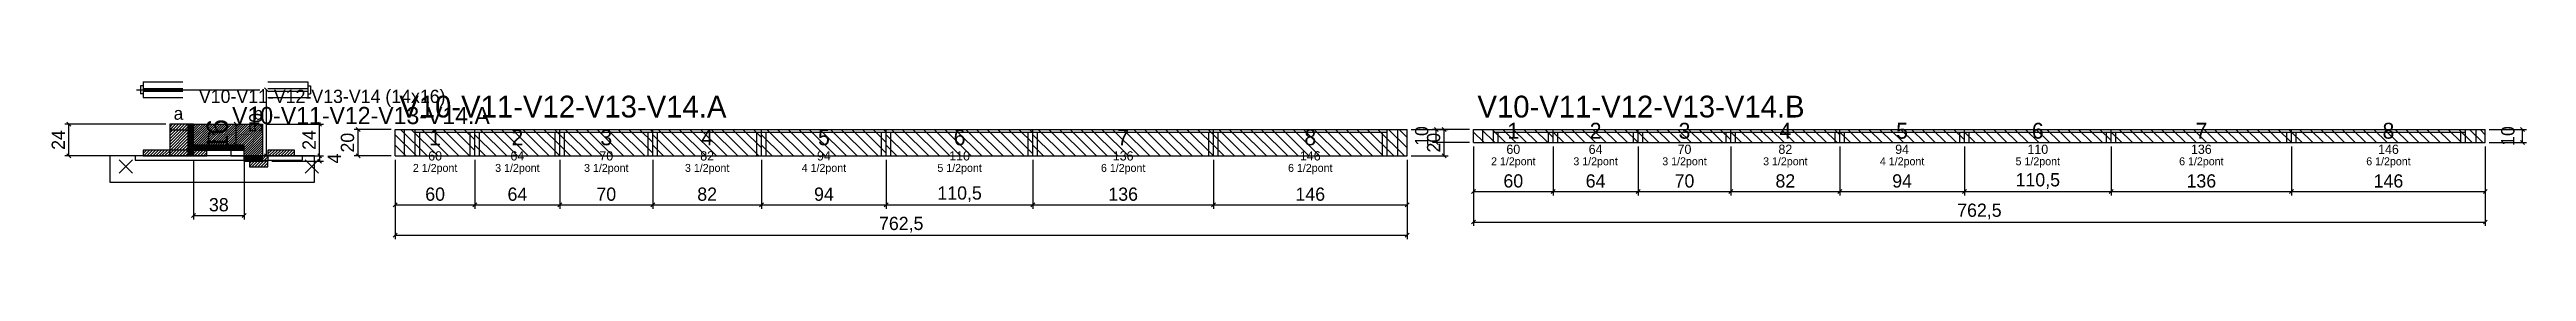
# Model space of a CAD drawing. Extents: x -69 to 1798, y -83 to 36.
import ezdxf
from ezdxf.enums import TextEntityAlignment as Align

# ---------------------------------------------------------------- set-up
doc = ezdxf.new("R2010")
doc.units = 0
for name, color, linetype in [('5', 5, 'Continuous'), ('barrote', 126, 'Continuous'), ('CONCRETO', 251, 'Continuous'), ('COTA', 241, 'Continuous'), ('Cota Seção (2x)', 241, 'Continuous'), ('detalhes', 7, 'Continuous'), ('Hachura', 251, 'Continuous'), ('Madeira', 126, 'Continuous'), ('NOMENCLATURA', 7, 'Continuous'), ('Painéis', 200, 'Continuous'), ('presilha', 224, 'Continuous'), ('Reaproveitamento', 30, 'Continuous'), ('SARR_2.2x7', 40, 'Continuous'), ('SARR_3.5x7', 81, 'Continuous'), ('SCO-___-LAJ', 224, 'Continuous'), ('TENSOR', 224, 'Continuous'), ('texto', 7, 'Continuous'), ('Texto Seção', 7, 'Continuous')]:
    doc.layers.add(name, color=color, linetype=linetype)
doc.dimstyles.new('PAINEL', dxfattribs={"dimtxt": 10, "dimasz": 3, "dimexe": 3, "dimexo": 3, "dimgap": 3, "dimtad": 1, "dimblk": 'OBLIQUE', "dimblk1": 'OBLIQUE', "dimcen": 2.5, "dimclrd": 4, "dimclre": 4, "dimclrt": 240, "dimazin": 3, "dimtfac": 1, "dimtmove": 0, "dimatfit": 3})
doc.dimstyles.new('SECAO2X', dxfattribs={"dimtxt": 16, "dimasz": 3, "dimexe": 3, "dimexo": 3, "dimgap": 3, "dimtad": 1, "dimblk": 'OBLIQUE', "dimblk1": 'OBLIQUE', "dimcen": 2.5, "dimclrd": 4, "dimclre": 4, "dimclrt": 240, "dimazin": 3, "dimtfac": 1, "dimtmove": 0, "dimatfit": 3})

# ---------------------------------------------------------------- blocks, each defined once
blk = doc.blocks.new('_OBLIQUE')
at = {"color": 0, "linetype": 'BYBLOCK'}
blk.add_line((-0.5, -0.5), (0.5, 0.5), dxfattribs=at)

msp = doc.modelspace()

# ---------------------------------------------------------------- hatches: boundary and pattern name
at = {"layer": 'COTA'}
h = msp.add_hatch(dxfattribs=at)
h.set_pattern_fill('ANSI31', scale=0.4)
h.paths.add_polyline_path([(40, -12), (40, 4), (92, 4), (92, -20), (78, -20), (78, -12)])
at = {"layer": 'Hachura'}
h = msp.add_hatch(dxfattribs=at)
h.set_pattern_fill('ANSI31', scale=0.5)
h.paths.add_polyline_path([(22, -20), (36, -20), (36, 4), (22, 4)])
h = msp.add_hatch(dxfattribs=at)
h.set_pattern_fill('ANSI31', scale=0.5)
h.paths.add_polyline_path([(22, -0.4), (36, -0.4), (36, 4), (22, 4)])
h = msp.add_hatch(dxfattribs=at)
h.set_pattern_fill('SOLID')
h.paths.add_polyline_path([(36, -20), (40, -20), (40, 4), (36, 4)])
h = msp.add_hatch(dxfattribs=at)
h.set_pattern_fill('ANSI31', scale=0.5)
h.paths.add_polyline_path([(2, -20), (22, -20), (22, -15.6), (2, -15.6)])
h = msp.add_hatch(dxfattribs=at)
h.set_pattern_fill('SOLID')
h.paths.add_polyline_path([(40, -15.6), (78, -15.6), (78, -12), (40, -12)])
h = msp.add_hatch(dxfattribs=at)
h.set_pattern_fill('ANSI31', scale=0.5)
h.paths.add_polyline_path([(40, -20), (50, -20), (50, -15.6), (40, -15.6)])
h = msp.add_hatch(dxfattribs=at)
h.set_pattern_fill('ANSI31', scale=0.5)
h.paths.add_polyline_path([(96, -20), (116, -20), (116, -15.6), (96, -15.6)])
h = msp.add_hatch(dxfattribs=at)
h.set_pattern_fill('SOLID')
h.paths.add_polyline_path([(78, -20), (82, -20), (82, -24), (78, -24)])
h = msp.add_hatch(dxfattribs=at)
h.set_pattern_fill('SOLID')
h.paths.add_polyline_path([(78, -24), (92, -24), (92, -20), (78, -20)])
h = msp.add_hatch(dxfattribs=at)
h.set_pattern_fill('ANSI31', scale=0.5)
h.paths.add_polyline_path([(82, -20), (96, -20), (96, -24), (82, -24)])
h = msp.add_hatch(dxfattribs=at)
h.set_pattern_fill('ANSI31', scale=0.5)
h.paths.add_polyline_path([(82, -28.4), (96, -28.4), (96, -24), (82, -24)])

# ---------------------------------------------------------------- linework, layer by layer
for p, q in [((0, 33), (0, 27)), ((2, 33), (0, 33)), ((2, 27), (0, 27)), ((2, 36), (32, 36)), ((2, 36), (2, 24)), ((2, 31), (32, 31)), ((2, 29), (32, 29)), ((2, 24), (32, 24)), ((96, 36), (126, 36)), ((96, 31), (126, 31)), ((96, 29), (126, 29)), ((96, 24), (126, 24)), ((126, 36), (126, 24)), ((126, 33), (128, 33)), ((126, 27), (128, 27)), ((128, 33), (128, 27))]:
    msp.add_line(p, q)
at = {"layer": 'barrote'}
msp.add_lwpolyline([(-23, -40), (131, -40), (131, -20), (-23, -20)], close=True, dxfattribs=at)
at = {"layer": 'CONCRETO'}
msp.add_lwpolyline([(40, -12), (40, 4), (92, 4), (92, -20), (78, -20), (78, -12)], close=True, dxfattribs=at)
at = {"layer": 'Madeira'}
for points in [[(22, -20), (36, -20), (36, 4), (22, 4)], [(22, -0.4), (36, -0.4), (36, 4), (22, 4)], [(2, -20), (22, -20), (22, -15.6), (2, -15.6)], [(22, -20), (36, -20), (36, -15.6), (22, -15.6)], [(40, -20), (50, -20), (50, -15.6), (40, -15.6)], [(68, -20), (78, -20), (78, -15.6), (68, -15.6)], [(96, -20), (116, -20), (116, -15.6), (96, -15.6)], [(82, -20), (96, -20), (96, -24), (82, -24)], [(82, -28.4), (96, -28.4), (96, -24), (82, -24)]]:
    msp.add_lwpolyline(points, close=True, dxfattribs=at)
at = {"layer": 'Painéis'}
for p, q in [((192, 0), (252, 0)), ((192, -20), (192, 0)), ((252, -20), (252, 0)), ((252, -20), (252, 0)), ((252, 0), (316, 0)), ((252, -20), (252, 0)), ((316, -20), (316, 0)), ((316, -20), (316, 0)), ((316, 0), (386, 0)), ((316, -20), (316, 0)), ((386, -20), (386, 0)), ((386, -20), (386, 0)), ((386, 0), (468, 0)), ((386, -20), (386, 0)), ((468, -20), (468, 0)), ((468, -20), (468, 0)), ((468, 0), (562, 0)), ((468, -20), (468, 0)), ((562, -20), (562, 0)), ((562, -20), (562, 0)), ((562, 0), (672.5, 0)), ((562, -20), (562, 0)), ((672.5, -20), (672.5, 0)), ((672.5, -20), (672.5, 0)), ((672.5, 0), (808.5, 0)), ((672.5, -20), (672.5, 0)), ((808.5, -20), (808.5, 0)), ((808.5, -20), (808.5, 0)), ((808.5, 0), (954.5, 0)), ((808.5, -20), (808.5, 0)), ((954.5, -20), (954.5, 0)), ((1004.5, 0), (1064.5, 0)), ((1004.5, -10), (1004.5, 0)), ((1064.5, -10), (1064.5, 0)), ((1064.5, -10), (1064.5, 0)), ((1064.5, 0), (1128.5, 0)), ((1064.5, -10), (1064.5, 0)), ((1128.5, -10), (1128.5, 0)), ((1128.5, -10), (1128.5, 0)), ((1128.5, 0), (1198.5, 0)), ((1128.5, -10), (1128.5, 0)), ((1198.5, -10), (1198.5, 0)), ((1198.5, -10), (1198.5, 0)), ((1198.5, 0), (1280.5, 0)), ((1198.5, -10), (1198.5, 0)), ((1280.5, -10), (1280.5, 0)), ((1280.5, -10), (1280.5, 0)), ((1280.5, 0), (1374.5, 0)), ((1280.5, -10), (1280.5, 0)), ((1374.5, -10), (1374.5, 0)), ((1374.5, -10), (1374.5, 0)), ((1374.5, 0), (1485, 0)), ((1374.5, -10), (1374.5, 0)), ((1485, -10), (1485, 0)), ((1485, -10), (1485, 0)), ((1485, 0), (1621, 0)), ((1485, -10), (1485, 0)), ((1621, -10), (1621, 0)), ((1621, -10), (1621, 0)), ((1621, 0), (1767, 0)), ((1621, -10), (1621, 0)), ((1767, -10), (1767, 0)), ((1004.5, -10), (1064.5, -10)), ((1064.5, -10), (1128.5, -10)), ((1128.5, -10), (1198.5, -10)), ((1198.5, -10), (1280.5, -10)), ((1280.5, -10), (1374.5, -10)), ((1374.5, -10), (1485, -10)), ((1485, -10), (1621, -10)), ((1621, -10), (1767, -10)), ((192, -20), (252, -20)), ((252, -20), (316, -20)), ((316, -20), (386, -20)), ((386, -20), (468, -20)), ((468, -20), (562, -20)), ((562, -20), (672.5, -20)), ((672.5, -20), (808.5, -20)), ((808.5, -20), (954.5, -20))]:
    msp.add_line(p, q, dxfattribs=at)
for points in [[(36, -20), (40, -20), (40, 4), (36, 4)], [(40, -15.6), (78, -15.6), (78, -12), (40, -12)], [(78, -20), (82, -20), (82, -24), (78, -24)], [(78, -24), (92, -24), (92, -20), (78, -20)]]:
    msp.add_lwpolyline(points, close=True, dxfattribs=at)
at = {"layer": 'presilha'}
for p, q in [((-16, -33), (-6, -23)), ((-16, -23), (-6, -33)), ((124, -33), (134, -23)), ((124, -23), (134, -33))]:
    msp.add_line(p, q, dxfattribs=at)
at = {"layer": 'Reaproveitamento', "color": 30}
for p, q in [((216, -20), (196, 0)), ((224, -20), (204, 0)), ((232, -20), (212, 0)), ((240, -20), (220, 0)), ((248, -20), (228, 0)), ((252, -16), (236, 0)), ((252, -8), (244, 0)), ((252, 0), (252, 0)), ((276, -20), (256, 0)), ((284, -20), (264, 0)), ((292, -20), (272, 0)), ((300, -20), (280, 0)), ((308, -20), (288, 0)), ((316, -20), (296, 0)), ((316, -12), (304, 0)), ((316, -4), (312, 0)), ((340, -20), (320, 0)), ((348, -20), (328, 0)), ((356, -20), (336, 0)), ((364, -20), (344, 0)), ((372, -20), (352, 0)), ((380, -20), (360, 0)), ((386, -18), (368, 0)), ((386, -10), (376, 0)), ((386, -2), (384, 0)), ((410, -20), (390, 0)), ((418, -20), (398, 0)), ((426, -20), (406, 0)), ((434, -20), (414, 0)), ((442, -20), (422, 0)), ((450, -20), (430, 0)), ((458, -20), (438, 0)), ((466, -20), (446, 0)), ((468, -14), (454, 0)), ((468, -6), (462, 0)), ((492, -20), (472, 0)), ((500, -20), (480, 0)), ((508, -20), (488, 0)), ((516, -20), (496, 0)), ((524, -20), (504, 0)), ((532, -20), (512, 0)), ((540, -20), (520, 0)), ((548, -20), (528, 0)), ((556, -20), (536, 0)), ((562, -18), (544, 0)), ((562, -10), (552, 0)), ((562, -2), (560, 0)), ((586, -20), (566, 0)), ((594, -20), (574, 0)), ((602, -20), (582, 0)), ((610, -20), (590, 0)), ((618, -20), (598, 0)), ((626, -20), (606, 0)), ((634, -20), (614, 0)), ((642, -20), (622, 0)), ((650, -20), (630, 0)), ((658, -20), (638, 0)), ((666, -20), (646, 0)), ((672.5, -18.5), (654, 0)), ((672.5, -10.5), (662, 0)), ((672.5, -2.5), (670, 0)), ((696.5, -20), (676.5, 0)), ((704.5, -20), (684.5, 0)), ((712.5, -20), (692.5, 0)), ((720.5, -20), (700.5, 0)), ((728.5, -20), (708.5, 0)), ((736.5, -20), (716.5, 0)), ((744.5, -20), (724.5, 0)), ((752.5, -20), (732.5, 0)), ((760.5, -20), (740.5, 0)), ((768.5, -20), (748.5, 0)), ((776.5, -20), (756.5, 0)), ((784.5, -20), (764.5, 0)), ((792.5, -20), (772.5, 0)), ((800.5, -20), (780.5, 0)), ((808.5, -20), (788.5, 0)), ((808.5, -12), (796.5, 0)), ((808.5, -4), (804.5, 0)), ((832.5, -20), (812.5, 0)), ((840.5, -20), (820.5, 0)), ((848.5, -20), (828.5, 0)), ((856.5, -20), (836.5, 0)), ((864.5, -20), (844.5, 0)), ((872.5, -20), (852.5, 0)), ((880.5, -20), (860.5, 0)), ((888.5, -20), (868.5, 0)), ((896.5, -20), (876.5, 0)), ((904.5, -20), (884.5, 0)), ((912.5, -20), (892.5, 0)), ((920.5, -20), (900.5, 0)), ((928.5, -20), (908.5, 0)), ((936.5, -20), (916.5, 0)), ((944.5, -20), (924.5, 0)), ((952.5, -20), (932.5, 0)), ((954.5, -14), (940.5, 0)), ((954.5, -6), (948.5, 0)), ((1020.5, -10), (1010.5, 0)), ((1028.5, -10), (1018.5, 0)), ((1036.5, -10), (1026.5, 0)), ((1044.5, -10), (1034.5, 0)), ((1052.5, -10), (1042.5, 0)), ((1060.5, -10), (1050.5, 0)), ((1064.5, -6), (1058.5, 0)), ((1080.5, -10), (1070.5, 0)), ((1088.5, -10), (1078.5, 0)), ((1096.5, -10), (1086.5, 0)), ((1104.5, -10), (1094.5, 0)), ((1112.5, -10), (1102.5, 0)), ((1120.5, -10), (1110.5, 0)), ((1128.5, -10), (1118.5, 0)), ((1128.5, -2), (1126.5, 0)), ((1144.5, -10), (1134.5, 0)), ((1152.5, -10), (1142.5, 0)), ((1160.5, -10), (1150.5, 0)), ((1168.5, -10), (1158.5, 0)), ((1176.5, -10), (1166.5, 0)), ((1184.5, -10), (1174.5, 0)), ((1192.5, -10), (1182.5, 0)), ((1198.5, -8), (1190.5, 0)), ((1198.5, 0), (1198.5, 0)), ((1214.5, -10), (1204.5, 0)), ((1222.5, -10), (1212.5, 0)), ((1230.5, -10), (1220.5, 0)), ((1238.5, -10), (1228.5, 0)), ((1246.5, -10), (1236.5, 0)), ((1254.5, -10), (1244.5, 0)), ((1262.5, -10), (1252.5, 0)), ((1270.5, -10), (1260.5, 0)), ((1278.5, -10), (1268.5, 0)), ((1280.5, -4), (1276.5, 0)), ((1296.5, -10), (1286.5, 0)), ((1304.5, -10), (1294.5, 0)), ((1312.5, -10), (1302.5, 0)), ((1320.5, -10), (1310.5, 0)), ((1328.5, -10), (1318.5, 0)), ((1336.5, -10), (1326.5, 0)), ((1344.5, -10), (1334.5, 0)), ((1352.5, -10), (1342.5, 0)), ((1360.5, -10), (1350.5, 0)), ((1368.5, -10), (1358.5, 0)), ((1374.5, -8), (1366.5, 0)), ((1374.5, 0), (1374.5, 0)), ((1390.5, -10), (1380.5, 0)), ((1398.5, -10), (1388.5, 0)), ((1406.5, -10), (1396.5, 0)), ((1414.5, -10), (1404.5, 0)), ((1422.5, -10), (1412.5, 0)), ((1430.5, -10), (1420.5, 0)), ((1438.5, -10), (1428.5, 0)), ((1446.5, -10), (1436.5, 0)), ((1454.5, -10), (1444.5, 0)), ((1462.5, -10), (1452.5, 0)), ((1470.5, -10), (1460.5, 0)), ((1478.5, -10), (1468.5, 0)), ((1485, -8.5), (1476.5, 0)), ((1485, -0.5), (1484.5, 0)), ((1501, -10), (1491, 0)), ((1509, -10), (1499, 0)), ((1517, -10), (1507, 0)), ((1525, -10), (1515, 0)), ((1533, -10), (1523, 0)), ((1541, -10), (1531, 0)), ((1549, -10), (1539, 0)), ((1557, -10), (1547, 0)), ((1565, -10), (1555, 0)), ((1573, -10), (1563, 0)), ((1581, -10), (1571, 0)), ((1589, -10), (1579, 0)), ((1597, -10), (1587, 0)), ((1605, -10), (1595, 0)), ((1613, -10), (1603, 0)), ((1621, -10), (1611, 0)), ((1621, -2), (1619, 0)), ((1637, -10), (1627, 0)), ((1645, -10), (1635, 0)), ((1653, -10), (1643, 0)), ((1661, -10), (1651, 0)), ((1669, -10), (1659, 0)), ((1677, -10), (1667, 0)), ((1685, -10), (1675, 0)), ((1693, -10), (1683, 0)), ((1701, -10), (1691, 0)), ((1709, -10), (1699, 0)), ((1717, -10), (1707, 0)), ((1725, -10), (1715, 0)), ((1733, -10), (1723, 0)), ((1741, -10), (1731, 0)), ((1749, -10), (1739, 0)), ((1757, -10), (1747, 0)), ((1765, -10), (1755, 0)), ((1767, -4), (1763, 0)), ((208, -20), (192, -4)), ((200, -20), (192, -12)), ((268, -20), (252, -4)), ((260, -20), (252, -12)), ((332, -20), (316, -4)), ((324, -20), (316, -12)), ((402, -20), (386, -4)), ((394, -20), (386, -12)), ((484, -20), (468, -4)), ((476, -20), (468, -12)), ((578, -20), (562, -4)), ((570, -20), (562, -12)), ((688.5, -20), (672.5, -4)), ((680.5, -20), (672.5, -12)), ((824.5, -20), (808.5, -4)), ((816.5, -20), (808.5, -12)), ((1012.5, -10), (1004.5, -2)), ((1004.5, -10), (1004.5, -10)), ((1072.5, -10), (1064.5, -2)), ((1064.5, -10), (1064.5, -10)), ((1136.5, -10), (1128.5, -2)), ((1128.5, -10), (1128.5, -10)), ((1206.5, -10), (1198.5, -2)), ((1198.5, -10), (1198.5, -10)), ((1288.5, -10), (1280.5, -2)), ((1280.5, -10), (1280.5, -10)), ((1382.5, -10), (1374.5, -2)), ((1374.5, -10), (1374.5, -10)), ((1493, -10), (1485, -2)), ((1485, -10), (1485, -10)), ((1629, -10), (1621, -2)), ((1621, -10), (1621, -10)), ((192, -20), (192, -20)), ((252, -20), (252, -20)), ((316, -20), (316, -20)), ((386, -20), (386, -20)), ((468, -20), (468, -20)), ((562, -20), (562, -20)), ((672.5, -20), (672.5, -20)), ((808.5, -20), (808.5, -20))]:
    msp.add_line(p, q, dxfattribs=at)
at = {"layer": 'SARR_2.2x7'}
for p, q in [((199, -20), (199, 0)), ((947.5, -20), (947.5, 0)), ((1011.5, -10), (1011.5, 0)), ((1760, -10), (1760, 0)), ((207, -2.2), (252, -2.2)), ((252, -2.2), (316, -2.2)), ((316, -2.2), (386, -2.2)), ((386, -2.2), (468, -2.2)), ((468, -2.2), (562, -2.2)), ((562, -2.2), (672.5, -2.2)), ((672.5, -2.2), (808.5, -2.2)), ((808.5, -2.2), (939.5, -2.2)), ((1019.5, -2.2), (1064.5, -2.2)), ((1064.5, -2.2), (1128.5, -2.2)), ((1128.5, -2.2), (1198.5, -2.2)), ((1198.5, -2.2), (1280.5, -2.2)), ((1280.5, -2.2), (1374.5, -2.2)), ((1374.5, -2.2), (1485, -2.2)), ((1485, -2.2), (1621, -2.2)), ((1621, -2.2), (1752, -2.2))]:
    msp.add_line(p, q, dxfattribs=at)
at = {"layer": 'SARR_3.5x7'}
for p, q in [((207, -20), (207, 0)), ((252, -20), (252, 0)), ((252, -20), (252, 0)), ((316, -20), (316, 0)), ((316, -20), (316, 0)), ((386, -20), (386, 0)), ((386, -20), (386, 0)), ((468, -20), (468, 0)), ((468, -20), (468, 0)), ((562, -20), (562, 0)), ((562, -20), (562, 0)), ((672.5, -20), (672.5, 0)), ((672.5, -20), (672.5, 0)), ((808.5, -20), (808.5, 0)), ((808.5, -20), (808.5, 0)), ((939.5, -20), (939.5, 0)), ((1019.5, -10), (1019.5, 0)), ((1064.5, -10), (1064.5, 0)), ((1064.5, -10), (1064.5, 0)), ((1128.5, -10), (1128.5, 0)), ((1128.5, -10), (1128.5, 0)), ((1198.5, -10), (1198.5, 0)), ((1198.5, -10), (1198.5, 0)), ((1280.5, -10), (1280.5, 0)), ((1280.5, -10), (1280.5, 0)), ((1374.5, -10), (1374.5, 0)), ((1374.5, -10), (1374.5, 0)), ((1485, -10), (1485, 0)), ((1485, -10), (1485, 0)), ((1621, -10), (1621, 0)), ((1621, -10), (1621, 0)), ((1752, -10), (1752, 0)), ((210.5, -20), (210.5, -2.2)), ((248.5, -20), (248.5, -2.2)), ((255.5, -20), (255.5, -2.2)), ((312.5, -20), (312.5, -2.2)), ((319.5, -20), (319.5, -2.2)), ((382.5, -20), (382.5, -2.2)), ((389.5, -20), (389.5, -2.2)), ((464.5, -20), (464.5, -2.2)), ((471.5, -20), (471.5, -2.2)), ((558.5, -20), (558.5, -2.2)), ((565.5, -20), (565.5, -2.2)), ((669, -20), (669, -2.2)), ((676, -20), (676, -2.2)), ((805, -20), (805, -2.2)), ((812, -20), (812, -2.2)), ((936, -20), (936, -2.2)), ((1019.5, -10), (1023, -10)), ((1023, -10), (1023, -2.2)), ((1061, -10), (1061, -2.2)), ((1061, -10), (1064.5, -10)), ((1064.5, -10), (1068, -10)), ((1068, -10), (1068, -2.2)), ((1125, -10), (1125, -2.2)), ((1125, -10), (1128.5, -10)), ((1128.5, -10), (1132, -10)), ((1132, -10), (1132, -2.2)), ((1195, -10), (1195, -2.2)), ((1195, -10), (1198.5, -10)), ((1198.5, -10), (1202, -10)), ((1202, -10), (1202, -2.2)), ((1277, -10), (1277, -2.2)), ((1277, -10), (1280.5, -10)), ((1280.5, -10), (1284, -10)), ((1284, -10), (1284, -2.2)), ((1371, -10), (1371, -2.2)), ((1371, -10), (1374.5, -10)), ((1374.5, -10), (1378, -10)), ((1378, -10), (1378, -2.2)), ((1481.5, -10), (1481.5, -2.2)), ((1481.5, -10), (1485, -10)), ((1485, -10), (1488.5, -10)), ((1488.5, -10), (1488.5, -2.2)), ((1617.5, -10), (1617.5, -2.2)), ((1617.5, -10), (1621, -10)), ((1621, -10), (1624.5, -10)), ((1624.5, -10), (1624.5, -2.2)), ((1748.5, -10), (1748.5, -2.2)), ((1748.5, -10), (1752, -10)), ((207, -20), (210.5, -20)), ((248.5, -20), (252, -20)), ((252, -20), (255.5, -20)), ((312.5, -20), (316, -20)), ((316, -20), (319.5, -20)), ((382.5, -20), (386, -20)), ((386, -20), (389.5, -20)), ((464.5, -20), (468, -20)), ((468, -20), (471.5, -20)), ((558.5, -20), (562, -20)), ((562, -20), (565.5, -20)), ((669, -20), (672.5, -20)), ((672.5, -20), (676, -20)), ((805, -20), (808.5, -20)), ((808.5, -20), (812, -20)), ((936, -20), (939.5, -20))]:
    msp.add_line(p, q, dxfattribs=at)
at = {"layer": 'SCO-___-LAJ'}
msp.add_lwpolyline([(-4, -23.2), (122, -23.2), (122, -20), (-4, -20)], close=True, dxfattribs=at)
at = {"layer": 'TENSOR'}
msp.add_line((-3, 30), (90, 30), dxfattribs=at)

# ---------------------------------------------------------------- texts
at = {"layer": '5'}
for s, height, p in [('1', 12, (222, -6)), ('2', 12, (284, -6)), ('3', 12, (351, -6)), ('4', 12, (427, -6)), ('5', 12, (515, -6)), ('6', 12, (617.25, -6)), ('7', 12, (740.5, -6)), ('8', 12, (881.5, -6)), ('1', 12, (1034.5, -1)), ('2', 12, (1096.5, -1)), ('3', 12, (1163.5, -1)), ('4', 12, (1239.5, -1)), ('5', 12, (1327.5, -1)), ('6', 12, (1429.75, -1)), ('7', 12, (1553, -1)), ('8', 12, (1694, -1)), ('60', 7, (222, -20)), ('64', 7, (284, -20)), ('70', 7, (351, -20)), ('82', 7, (427, -20)), ('94', 7, (515, -20)), ('110', 7, (617.25, -20)), ('136', 7, (740.5, -20)), ('146', 7, (881.5, -20)), ('60', 7, (1034.5, -15)), ('64', 7, (1096.5, -15)), ('70', 7, (1163.5, -15)), ('82', 7, (1239.5, -15)), ('94', 7, (1327.5, -15)), ('110', 7, (1429.75, -15)), ('136', 7, (1553, -15)), ('146', 7, (1694, -15))]:
    msp.add_text(s, height=height, dxfattribs=at).set_placement(p, align=Align.MIDDLE_CENTER)
at = {"layer": 'detalhes'}
for s, p in [('a', (25, 7.3)), ('b', (85, 7.3)), ('c', (50, -9.5))]:
    msp.add_text(s, height=9.6, dxfattribs=at).set_placement(p)
at = {"layer": 'NOMENCLATURA'}
for s, p in [('V10-V11-V12-V13-V14.A', (195, 9)), ('V10-V11-V12-V13-V14.B', (1007.5, 9))]:
    msp.add_text(s, height=16.5, dxfattribs=at).set_placement(p)
at = {"layer": 'texto', "char_height": 6, "attachment_point": 5}
for s, insert in [('2 1/2pont', (222, -30)), ('3 1/2pont', (284, -30)), ('3 1/2pont', (351, -30)), ('3 1/2pont', (427, -30)), ('4 1/2pont', (515, -30)), ('5 1/2pont', (617.25, -30)), ('6 1/2pont', (740.5, -30)), ('6 1/2pont', (881.5, -30)), ('2 1/2pont', (1034.5, -25)), ('3 1/2pont', (1096.5, -25)), ('3 1/2pont', (1163.5, -25)), ('3 1/2pont', (1239.5, -25)), ('4 1/2pont', (1327.5, -25)), ('5 1/2pont', (1429.75, -25)), ('6 1/2pont', (1553, -25)), ('6 1/2pont', (1694, -25))]:
    msp.add_mtext(s, dxfattribs=dict(at, insert=insert))
at = {"layer": 'Texto Seção'}
for s, height, p in [('V10-V11-V12-V13-V14 (14x16)', 10, (44, 20)), ('V10-V11-V12-V13-V14.A', 13, (69, 4))]:
    msp.add_text(s, height=height, dxfattribs=at).set_placement(p)

# ---------------------------------------------------------------- dimensions: what is measured, and where the dimension line sits
at = {"layer": 'COTA'}
for base, p1, p2 in [((95, -20), (96, -20), (96, 30)), ((-54, -20), (2, -20), (22, 4)), ((135, -20), (92, -20), (92, 4)), ((164, -20), (192, -20), (192, 0)), ((982.5, -20), (954.5, -20), (954.5, 0)), ((976.5, -10), (1004.5, -10), (1004.5, 0)), ((1795, -10), (1767, -10), (1767, 0)), ((135, -20), (96, -20), (96, -24))]:
    msp.add_linear_dim(base=base, p1=p1, p2=p2, angle=90, dimstyle='PAINEL', dxfattribs=at).render()
for base, p1, p2 in [((1004.5, -47), (1004.5, -10), (1064.5, -10)), ((1004.5, -70), (1004.5, -10), (1767, -10)), ((1064.5, -47), (1064.5, -10), (1128.5, -10)), ((1128.5, -47), (1128.5, -10), (1198.5, -10)), ((1198.5, -47), (1198.5, -10), (1280.5, -10)), ((1280.5, -47), (1280.5, -10), (1374.5, -10)), ((1374.5, -47), (1374.5, -10), (1485, -10)), ((1485, -47), (1485, -10), (1621, -10)), ((1621, -47), (1621, -10), (1767, -10)), ((40, -65), (40, -20), (78, -20)), ((192, -57), (192, -20), (252, -20)), ((192, -80), (192, -20), (954.5, -20)), ((252, -57), (252, -20), (316, -20)), ((316, -57), (316, -20), (386, -20)), ((386, -57), (386, -20), (468, -20)), ((468, -57), (468, -20), (562, -20)), ((562, -57), (562, -20), (672.5, -20)), ((672.5, -57), (672.5, -20), (808.5, -20)), ((808.5, -57), (808.5, -20), (954.5, -20))]:
    msp.add_linear_dim(base=base, p1=p1, p2=p2, dimstyle='PAINEL', dxfattribs=at).render()
at = {"layer": 'Cota Seção (2x)'}
msp.add_linear_dim(base=(72, -12), p1=(40, -12), p2=(40, 4), angle=90, dimstyle='SECAO2X', dxfattribs=at).render()

doc.saveas('drawing.dxf')
